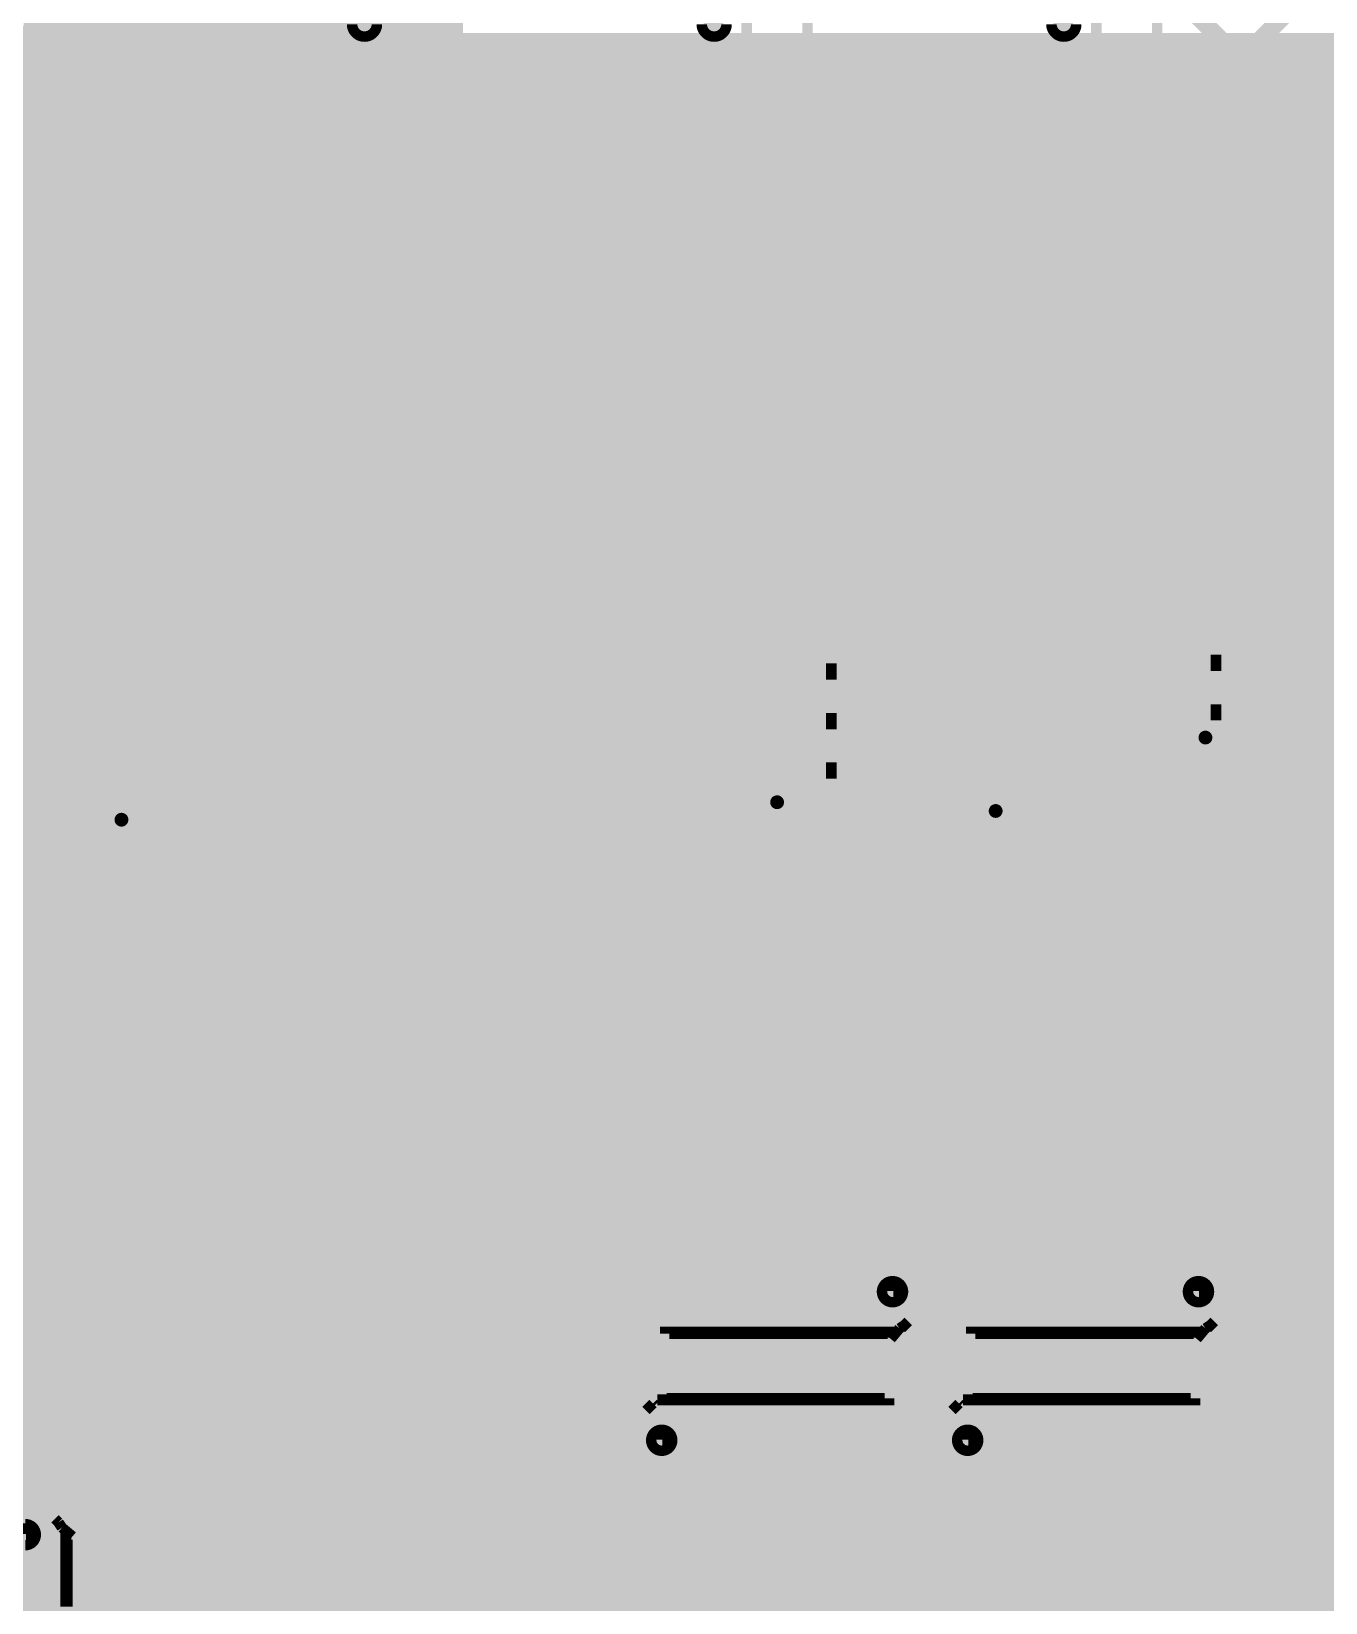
# Model space of a CAD drawing. Extents: x -5 to 208, y -5 to 206.
# Drawn here: x 170.14 to 188.94, y 141.66 to 164.49 of the extents above; entities that cross this region are included whole.
import ezdxf

# ---------------------------------------------------------------- set-up
doc = ezdxf.new("R2010")
doc.units = 0
doc.header["$MEASUREMENT"] = 0
doc.layers.get('0').update_dxf_attribs({"linetype": 'CONTINUOUS'})
for name, color, linetype in [('22-301-0_BOT', 7, 'CONTINUOUS'), ('22-301-0_DRD', 7, 'CONTINUOUS'), ('22-301-0_IN1', 1, 'CONTINUOUS'), ('22-301-0_IN2', 4, 'CONTINUOUS'), ('22-301-0_SMT', 5, 'CONTINUOUS'), ('22-301-0_SST', 10, 'CONTINUOUS'), ('22-301-0_TOP', 14, 'CONTINUOUS'), ('THRUHOLE_TAP', 11, 'CONTINUOUS')]:
    doc.layers.add(name, color=color, linetype=linetype)

# ---------------------------------------------------------------- blocks, each defined once
blk = doc.blocks.new('ROUND_66')
at = {"const_width": 0.35052}
blk.add_lwpolyline([(-0.17526, 0, 1), (0.17526, 0, 1)], format="xyb", close=True, dxfattribs=at)
blk = doc.blocks.new('ROUND_69')
at = {"const_width": 0.35052}
blk.add_lwpolyline([(-0.17526, 0, 1), (0.17526, 0, 1)], format="xyb", close=True, dxfattribs=at)
blk = doc.blocks.new('RECTANGLE_6')
blk.add_solid([(0.4826, 0.4064), (0.4826, -0.4064), (-0.4826, 0.4064), (-0.4826, -0.4064)])
blk = doc.blocks.new('RECTANGLE_15')
blk.add_solid([(1.0795, 1.3716), (1.0795, -1.3716), (-1.0795, 1.3716), (-1.0795, -1.3716)])
blk = doc.blocks.new('RECTANGLE_19')
blk.add_solid([(1.3716, 1.0795), (1.3716, -1.0795), (-1.3716, 1.0795), (-1.3716, -1.0795)])
blk = doc.blocks.new('RECTANGLE_46')
blk.add_solid([(0.29972, 0.65024), (0.29972, -0.65024), (-0.29972, 0.65024), (-0.29972, -0.65024)])
blk = doc.blocks.new('ROUND_74')
at = {"const_width": 0.10033}
blk.add_lwpolyline([(-0.050164, 0, 1), (0.050164, 0, 1)], format="xyb", close=True, dxfattribs=at)

msp = doc.modelspace()

# ---------------------------------------------------------------- linework, layer by layer
at = {"layer": '22-301-0_DRD', "const_width": 0.254}
for points in [[(187.071, 164.719), (187.452, 164.338)], [(187.071, 164.719), (187.452, 164.338)], [(187.96, 164.338), (188.341, 164.719)], [(187.96, 164.338), (188.341, 164.719)], [(187.452, 164.338), (187.96, 164.338)], [(187.452, 164.338), (187.96, 164.338)], [(186.944, 154.8638), (186.563, 154.4828)], [(186.944, 154.8638), (186.563, 154.4828)], [(187.452, 154.8638), (186.944, 154.8638)], [(187.452, 154.8638), (186.944, 154.8638)], [(187.833, 154.4828), (187.452, 154.8638)], [(187.833, 154.4828), (187.452, 154.8638)], [(186.563, 154.4828), (186.563, 153.9748)], [(186.563, 154.4828), (186.563, 153.9748)], [(187.833, 153.9748), (187.833, 154.4828)], [(187.833, 153.9748), (187.833, 154.4828)], [(186.563, 153.9748), (186.944, 153.5938)], [(186.563, 153.9748), (186.944, 153.5938)], [(187.452, 153.5938), (187.833, 153.9748)], [(187.452, 153.5938), (187.833, 153.9748)], [(180.721, 153.924), (180.34, 153.543)], [(180.721, 153.924), (180.34, 153.543)], [(181.229, 153.924), (180.721, 153.924)], [(181.229, 153.924), (180.721, 153.924)], [(181.61, 153.543), (181.229, 153.924)], [(181.61, 153.543), (181.229, 153.924)], [(183.896, 153.797), (183.515, 153.416)], [(183.896, 153.797), (183.515, 153.416)], [(184.404, 153.797), (183.896, 153.797)], [(184.404, 153.797), (183.896, 153.797)], [(184.785, 153.416), (184.404, 153.797)], [(184.785, 153.416), (184.404, 153.797)], [(171.196, 153.67), (170.815, 153.289)], [(171.196, 153.67), (170.815, 153.289)], [(171.704, 153.67), (171.196, 153.67)], [(171.704, 153.67), (171.196, 153.67)], [(172.085, 153.289), (171.704, 153.67)], [(172.085, 153.289), (171.704, 153.67)], [(180.34, 153.543), (180.34, 153.035)], [(180.34, 153.543), (180.34, 153.035)], [(181.61, 153.035), (181.61, 153.543)], [(181.61, 153.035), (181.61, 153.543)], [(186.944, 153.5938), (187.452, 153.5938)], [(186.944, 153.5938), (187.452, 153.5938)], [(183.515, 153.416), (183.515, 152.908)], [(183.515, 153.416), (183.515, 152.908)], [(184.785, 152.908), (184.785, 153.416)], [(184.785, 152.908), (184.785, 153.416)], [(170.815, 153.289), (170.815, 152.781)], [(170.815, 153.289), (170.815, 152.781)], [(172.085, 152.781), (172.085, 153.289)], [(172.085, 152.781), (172.085, 153.289)], [(180.34, 153.035), (180.721, 152.654)], [(180.34, 153.035), (180.721, 152.654)], [(181.229, 152.654), (181.61, 153.035)], [(181.229, 152.654), (181.61, 153.035)], [(183.515, 152.908), (183.896, 152.527)], [(183.515, 152.908), (183.896, 152.527)], [(184.404, 152.527), (184.785, 152.908)], [(184.404, 152.527), (184.785, 152.908)], [(170.815, 152.781), (171.196, 152.4)], [(170.815, 152.781), (171.196, 152.4)], [(171.704, 152.4), (172.085, 152.781)], [(171.704, 152.4), (172.085, 152.781)], [(180.721, 152.654), (181.229, 152.654)], [(180.721, 152.654), (181.229, 152.654)], [(171.196, 152.4), (171.704, 152.4)], [(171.196, 152.4), (171.704, 152.4)], [(183.896, 152.527), (184.404, 152.527)], [(183.896, 152.527), (184.404, 152.527)]]:
    msp.add_lwpolyline(points, dxfattribs=at)
at = {"layer": '22-301-0_IN1', "const_width": 0.254}
for points in [[(200.406, 199.263), (200.406, 164.211), (176.149, 164.211)], [(170.1546, 166.37), (170.1546, 130.6195)], [(170.3832, 166.37), (170.3832, 130.57378)], [(170.6118, 166.37), (170.6118, 130.48488)], [(170.8404, 166.37), (170.8404, 130.33756)], [(171.069, 166.37), (171.069, 130.10134)], [(171.2976, 166.37), (171.2976, 129.6289)], [(171.5262, 166.37), (171.5262, 121.412)], [(171.7548, 166.37), (171.7548, 121.412)], [(171.9834, 166.37), (171.9834, 121.412)], [(172.212, 166.37), (172.212, 129.58572)], [(172.4406, 166.37), (172.4406, 130.08864)], [(172.6692, 166.37), (172.6692, 130.32994)], [(172.8978, 166.37), (172.8978, 130.4798)], [(173.1264, 166.37), (173.1264, 130.57124)], [(173.355, 166.37), (173.355, 130.6195)], [(173.5836, 166.37), (173.5836, 130.62712)], [(173.8122, 166.37), (173.8122, 130.5941)], [(174.0408, 166.37), (174.0408, 130.5179)], [(174.2694, 166.37), (174.2694, 130.3909)], [(174.498, 166.37), (174.498, 130.1877)], [(174.7266, 166.37), (174.7266, 129.83464)], [(174.9552, 166.37), (174.9552, 121.412)], [(175.1838, 166.37), (175.1838, 121.412)], [(175.4124, 166.37), (175.4124, 121.412)], [(175.641, 166.37), (175.641, 121.412)], [(175.8696, 166.37), (175.8696, 129.9845)], [(176.0982, 166.37), (176.0982, 130.26644)], [(176.149, 166.37), (176.149, 164.211)], [(176.149, 164.3888), (107.97032, 164.3888)], [(203.23302, 164.1602), (107.99318, 164.1602)], [(176.3268, 164.211), (176.3268, 130.43916)], [(176.5554, 164.211), (176.5554, 130.54838)], [(176.784, 164.211), (176.784, 130.60934)], [(177.0126, 164.211), (177.0126, 130.62712)], [(177.2412, 164.211), (177.2412, 130.6068)], [(177.4698, 164.211), (177.4698, 130.54584)], [(177.6984, 164.211), (177.6984, 130.43662)], [(177.927, 164.211), (177.927, 130.26136)], [(178.1556, 164.211), (178.1556, 129.9718)], [(178.3842, 164.211), (178.3842, 121.412)], [(178.6128, 164.211), (178.6128, 121.412)], [(178.8414, 164.211), (178.8414, 121.412)], [(179.07, 164.211), (179.07, 121.412)], [(179.2986, 164.211), (179.2986, 129.84734)], [(179.5272, 164.211), (179.5272, 130.19532)], [(179.7558, 164.211), (179.7558, 130.39344)], [(179.9844, 164.211), (179.9844, 130.52044)], [(180.213, 164.211), (180.213, 130.5941)], [(180.4416, 164.211), (180.4416, 137.20064)], [(180.6702, 164.211), (180.6702, 137.38606)], [(180.8988, 164.211), (180.8988, 137.45464)], [(181.1274, 164.211), (181.1274, 137.44194)], [(181.356, 164.211), (181.356, 137.34288)], [(181.5846, 164.211), (181.5846, 137.07872)], [(181.8132, 164.211), (181.8132, 129.55778)], [(182.0418, 164.211), (182.0418, 121.412)], [(182.2704, 164.211), (182.2704, 121.412)], [(182.499, 164.211), (182.499, 121.412)], [(182.7276, 164.211), (182.7276, 129.65176)], [(182.9562, 164.211), (182.9562, 130.10896)], [(183.1848, 164.211), (183.1848, 130.34264)], [(183.4134, 164.211), (183.4134, 130.48742)], [(183.642, 164.211), (183.642, 130.57632)], [(183.8706, 164.211), (183.8706, 130.62204)], [(184.0992, 164.211), (184.0992, 130.62458)], [(184.3278, 164.211), (184.3278, 137.12698)], [(184.5564, 164.211), (184.5564, 137.35812)], [(184.785, 164.211), (184.785, 137.44702)], [(185.0136, 164.211), (185.0136, 137.44956)], [(185.2422, 164.211), (185.2422, 137.37336)], [(185.4708, 164.211), (185.4708, 137.16508)], [(185.6994, 164.211), (185.6994, 121.412)], [(185.928, 164.211), (185.928, 121.412)], [(186.1566, 164.211), (186.1566, 121.412)], [(186.3852, 164.211), (186.3852, 130.00736)], [(186.6138, 164.211), (186.6138, 130.28168)], [(186.8424, 164.211), (186.8424, 130.44932)], [(187.071, 164.211), (187.071, 130.55346)], [(187.2996, 164.211), (187.2996, 130.61188)], [(187.5282, 164.211), (187.5282, 130.62712)], [(187.7568, 164.211), (187.7568, 130.60426)], [(187.9854, 164.211), (187.9854, 130.54076)], [(188.214, 164.211), (188.214, 130.42646)], [(188.4426, 164.211), (188.4426, 130.24612)], [(188.6712, 164.211), (188.6712, 129.9464)], [(188.8998, 164.211), (188.8998, 121.412)], [(203.00188, 163.9316), (107.93476, 163.9316)], [(202.91298, 163.703), (107.76712, 163.703)], [(202.9079, 163.4744), (80.645, 163.4744)], [(202.98664, 163.2458), (80.645, 163.2458)], [(203.19238, 163.0172), (80.645, 163.0172)], [(204.47, 162.7886), (80.645, 162.7886)], [(204.47, 162.56), (80.645, 162.56)], [(204.47, 162.3314), (80.645, 162.3314)], [(204.47, 162.1028), (80.645, 162.1028)], [(204.47, 161.8742), (80.645, 161.8742)], [(204.47, 161.6456), (80.645, 161.6456)], [(204.47, 161.417), (80.645, 161.417)], [(204.47, 161.1884), (80.645, 161.1884)], [(204.47, 160.9598), (116.08308, 160.9598)], [(204.47, 160.7312), (121.88698, 160.7312)], [(204.47, 160.5026), (122.11812, 160.5026)], [(204.47, 160.274), (122.20702, 160.274)], [(204.47, 160.0454), (122.20956, 160.0454)], [(204.47, 159.8168), (122.13336, 159.8168)], [(204.47, 159.5882), (121.92508, 159.5882)], [(204.47, 159.3596), (80.645, 159.3596)], [(204.47, 159.131), (91.1733, 159.131)], [(204.47, 158.9024), (91.47556, 158.9024)], [(191.38138, 158.6738), (116.1923, 158.6738)], [(191.17564, 158.4452), (116.50726, 158.4452)], [(191.0969, 158.2166), (116.69522, 158.2166)], [(191.10198, 157.988), (141.3383, 157.988)], [(191.19088, 157.7594), (141.64056, 157.7594)], [(191.42202, 157.5308), (141.75232, 157.5308)], [(204.47, 157.3022), (141.77518, 157.3022)], [(204.47, 157.0736), (141.71676, 157.0736)], [(204.47, 156.845), (141.54912, 156.845)], [(204.47, 156.6164), (119.03964, 156.6164)], [(204.47, 156.3878), (119.22506, 156.3878)], [(204.47, 156.1592), (119.29364, 156.1592)], [(204.47, 155.9306), (119.28094, 155.9306)], [(204.47, 155.702), (119.18188, 155.702)], [(204.47, 155.4734), (118.91772, 155.4734)], [(204.47, 155.2448), (116.88064, 155.2448)], [(204.47, 155.0162), (116.91366, 155.0162)], [(204.47, 154.7876), (116.90604, 154.7876)], [(204.47, 154.559), (116.86032, 154.559)], [(204.47, 154.3304), (116.76888, 154.3304)], [(204.47, 154.1018), (116.6241, 154.1018)], [(204.47, 153.8732), (116.39042, 153.8732)], [(204.47, 153.6446), (115.93576, 153.6446)], [(204.47, 153.416), (106.7943, 153.416)], [(204.47, 153.1874), (80.645, 153.1874)], [(204.47, 152.9588), (80.645, 152.9588)], [(204.47, 152.7302), (80.645, 152.7302)], [(204.47, 152.5016), (111.09452, 152.5016)], [(204.47, 152.273), (111.24692, 152.273)], [(204.47, 152.0444), (111.29518, 152.0444)], [(204.47, 151.8158), (111.2647, 151.8158)], [(204.47, 151.5872), (111.14278, 151.5872)], [(204.47, 151.3586), (110.77702, 151.3586)], [(204.47, 151.13), (96.95688, 151.13)], [(204.47, 150.9014), (97.05594, 150.9014)], [(204.47, 150.6728), (97.06864, 150.6728)], [(204.47, 150.4442), (97.00006, 150.4442)], [(204.47, 150.2156), (118.71452, 150.2156)], [(204.47, 149.987), (118.86692, 149.987)], [(204.47, 149.7584), (118.91518, 149.7584)], [(204.47, 149.5298), (118.8847, 149.5298)], [(204.47, 149.3012), (118.76278, 149.3012)], [(204.47, 149.0726), (118.39702, 149.0726)], [(204.47, 148.844), (117.63502, 148.844)], [(204.47, 148.6154), (117.54612, 148.6154)], [(204.47, 148.3868), (117.31498, 148.3868)], [(204.47, 148.1582), (111.29518, 148.1582)], [(204.47, 147.9296), (120.74652, 147.9296)], [(204.47, 147.701), (120.89892, 147.701)], [(204.47, 147.4724), (120.94718, 147.4724)], [(204.47, 147.2438), (120.9167, 147.2438)], [(204.47, 147.0152), (120.79478, 147.0152)], [(204.47, 146.7866), (120.42902, 146.7866)], [(204.47, 146.558), (113.82502, 146.558)], [(204.47, 146.3294), (119.92102, 146.3294)], [(204.47, 146.1008), (120.28678, 146.1008)], [(204.47, 145.8722), (120.4087, 145.8722)], [(204.47, 145.6436), (120.43918, 145.6436)], [(204.47, 145.415), (120.39092, 145.415)], [(204.47, 145.1864), (120.23852, 145.1864)], [(204.47, 144.9578), (119.67718, 144.9578)], [(204.47, 144.7292), (119.65432, 144.7292)], [(204.47, 144.5006), (119.54256, 144.5006)], [(204.47, 144.272), (119.2403, 144.272)], [(204.47, 144.0434), (80.645, 144.0434)], [(204.47, 143.8148), (80.645, 143.8148)], [(204.47, 143.5862), (80.645, 143.5862)], [(204.47, 143.3576), (80.645, 143.3576)], [(204.47, 143.129), (80.645, 143.129)], [(204.47, 142.9004), (80.645, 142.9004)], [(204.47, 142.6718), (80.645, 142.6718)], [(204.47, 142.4432), (80.645, 142.4432)], [(204.47, 142.2146), (80.645, 142.2146)], [(204.47, 141.986), (80.645, 141.986)], [(202.25512, 141.7574), (91.47302, 141.7574)]]:
    msp.add_lwpolyline(points, dxfattribs=at)
at = {"layer": '22-301-0_IN2', "const_width": 0.254}
for points in [[(170.1546, 166.497), (170.1546, 130.6195)], [(170.3832, 166.497), (170.3832, 130.57378)], [(170.6118, 166.497), (170.6118, 130.48488)], [(170.8404, 166.497), (170.8404, 130.33756)], [(171.069, 166.497), (171.069, 130.10134)], [(171.2976, 166.497), (171.2976, 129.6289)], [(171.5262, 166.497), (171.5262, 121.539)], [(171.7548, 166.497), (171.7548, 121.539)], [(171.9834, 166.497), (171.9834, 121.539)], [(172.212, 166.497), (172.212, 129.58572)], [(172.4406, 166.497), (172.4406, 130.08864)], [(172.6692, 166.497), (172.6692, 130.32994)], [(172.8978, 166.497), (172.8978, 130.4798)], [(173.1264, 166.497), (173.1264, 130.57124)], [(173.355, 166.497), (173.355, 130.6195)], [(173.5836, 166.497), (173.5836, 130.62712)], [(173.8122, 166.497), (173.8122, 130.5941)], [(174.0408, 166.497), (174.0408, 130.5179)], [(174.2694, 166.497), (174.2694, 130.3909)], [(174.498, 166.497), (174.498, 130.1877)], [(174.7266, 166.497), (174.7266, 129.83464)], [(174.9552, 166.497), (174.9552, 121.539)], [(175.1838, 166.497), (175.1838, 121.539)], [(175.4124, 166.497), (175.4124, 121.539)], [(175.641, 166.497), (175.641, 121.539)], [(175.8696, 166.497), (175.8696, 129.9845)], [(176.0982, 166.497), (176.0982, 130.26644)], [(176.149, 166.497), (176.149, 164.338)], [(176.149, 164.4396), (164.83076, 164.4396)], [(187.46216, 164.338), (176.149, 164.338)], [(176.3268, 164.338), (176.3268, 130.43916)], [(176.5554, 164.338), (176.5554, 130.54838)], [(176.784, 164.338), (176.784, 130.60934)], [(177.0126, 164.338), (177.0126, 130.62712)], [(177.2412, 164.338), (177.2412, 130.6068)], [(177.4698, 164.338), (177.4698, 130.54584)], [(177.6984, 164.338), (177.6984, 130.43662)], [(177.927, 164.338), (177.927, 130.26136)], [(178.1556, 164.338), (178.1556, 129.9718)], [(178.3842, 164.338), (178.3842, 121.539)], [(178.6128, 164.338), (178.6128, 121.539)], [(178.8414, 164.338), (178.8414, 121.539)], [(179.07, 164.338), (179.07, 121.539)], [(179.2986, 164.338), (179.2986, 129.84734)], [(179.5272, 164.338), (179.5272, 130.19532)], [(179.7558, 164.338), (179.7558, 130.39344)], [(179.9844, 164.338), (179.9844, 130.52044)], [(180.213, 164.338), (180.213, 130.5941)], [(180.4416, 164.338), (180.4416, 137.20064)], [(180.6702, 164.338), (180.6702, 137.38606)], [(180.8988, 164.338), (180.8988, 137.45464)], [(181.1274, 164.338), (181.1274, 137.44194)], [(181.356, 164.338), (181.356, 137.34288)], [(181.5846, 164.338), (181.5846, 137.07872)], [(181.8132, 164.338), (181.8132, 129.55778)], [(182.0418, 164.338), (182.0418, 121.539)], [(182.2704, 164.338), (182.2704, 121.539)], [(182.499, 164.338), (182.499, 121.539)], [(182.7276, 164.338), (182.7276, 129.65176)], [(182.9562, 164.338), (182.9562, 130.10896)], [(183.1848, 164.338), (183.1848, 130.34264)], [(183.4134, 164.338), (183.4134, 130.48742)], [(183.642, 164.338), (183.642, 130.57632)], [(183.8706, 164.338), (183.8706, 130.62204)], [(184.0992, 164.338), (184.0992, 130.62458)], [(184.3278, 164.338), (184.3278, 137.12698)], [(184.5564, 164.338), (184.5564, 137.35812)], [(184.785, 164.338), (184.785, 137.44702)], [(185.0136, 164.338), (185.0136, 137.44956)], [(185.2422, 164.338), (185.2422, 137.37336)], [(185.4708, 164.338), (185.4708, 137.16508)], [(185.6994, 164.338), (185.6994, 121.539)], [(185.928, 164.338), (185.928, 121.539)], [(186.1566, 164.338), (186.1566, 121.539)], [(186.3852, 164.338), (186.3852, 130.00736)], [(186.6138, 164.338), (186.6138, 130.28168)], [(186.8424, 164.338), (186.8424, 130.44932)], [(187.071, 164.338), (187.071, 130.55346)], [(187.2996, 164.338), (187.2996, 130.61188)], [(187.5282, 164.31514), (187.5282, 130.62712)], [(187.7568, 164.29482), (187.7568, 130.60426)], [(200.406, 164.338), (187.9473, 164.338)], [(187.9854, 164.338), (187.9854, 130.54076)], [(188.214, 164.338), (188.214, 130.42646)], [(188.4426, 164.338), (188.4426, 130.24612)], [(188.6712, 164.338), (188.6712, 129.9464)], [(188.8998, 164.338), (188.8998, 121.539)], [(203.33716, 164.211), (114.81816, 164.211)], [(203.0349, 163.9824), (114.58956, 163.9824)], [(202.92314, 163.7538), (114.173, 163.7538)], [(202.90282, 163.5252), (93.17736, 163.5252)], [(202.96124, 163.2966), (92.94876, 163.2966)], [(203.12888, 163.068), (92.72016, 163.068)], [(204.47, 162.8394), (92.49156, 162.8394)], [(204.47, 162.6108), (92.26296, 162.6108)], [(204.47, 162.3822), (92.03436, 162.3822)], [(204.47, 162.1536), (91.80576, 162.1536)], [(204.47, 161.925), (91.57716, 161.925)], [(204.47, 161.6964), (91.34856, 161.6964)], [(204.47, 161.4678), (91.11996, 161.4678)], [(204.47, 161.2392), (90.97264, 161.2392)], [(204.47, 161.0106), (115.99672, 161.0106)], [(204.47, 160.782), (121.7803, 160.782)], [(204.47, 160.5534), (122.08256, 160.5534)], [(204.47, 160.3248), (122.19432, 160.3248)], [(204.47, 160.0962), (122.21718, 160.0962)], [(204.47, 159.8676), (122.15876, 159.8676)], [(204.47, 159.639), (121.99112, 159.639)], [(204.47, 159.4104), (121.44756, 159.4104)], [(204.47, 159.1818), (121.031, 159.1818)], [(204.47, 158.9532), (117.40896, 158.9532)], [(191.46774, 158.7246), (117.63756, 158.7246)], [(191.20612, 158.496), (117.86616, 158.496)], [(191.10706, 158.2674), (118.09476, 158.2674)], [(191.09436, 158.0388), (118.32336, 158.0388)], [(191.16294, 157.8102), (141.59992, 157.8102)], [(191.34836, 157.5816), (141.73708, 157.5816)], [(204.47, 157.353), (141.77772, 157.353)], [(204.47, 157.1244), (141.73708, 157.1244)], [(204.47, 156.8958), (141.59992, 156.8958)], [(204.47, 156.6672), (119.0752, 156.6672)], [(204.47, 156.4386), (119.19712, 156.4386)], [(204.47, 156.21), (119.28602, 156.21)], [(204.47, 155.9814), (119.28856, 155.9814)], [(204.47, 155.7528), (119.21236, 155.7528)], [(204.47, 155.5242), (119.00408, 155.5242)], [(204.47, 155.2956), (116.86794, 155.2956)], [(204.47, 155.067), (116.90858, 155.067)], [(204.47, 154.8384), (116.91112, 154.8384)], [(204.47, 154.6098), (116.87556, 154.6098)], [(204.47, 154.3812), (116.79428, 154.3812)], [(204.47, 154.1526), (116.6622, 154.1526)], [(204.47, 153.924), (116.45392, 153.924)], [(204.47, 153.6954), (116.08308, 153.6954)], [(204.47, 153.4668), (111.69396, 153.4668)], [(204.47, 153.2382), (111.46536, 153.2382)], [(204.47, 153.0096), (111.23676, 153.0096)], [(204.47, 152.781), (111.00816, 152.781)], [(204.47, 152.5524), (111.03864, 152.5524)], [(204.47, 152.3238), (111.22406, 152.3238)], [(204.47, 152.0952), (111.29264, 152.0952)], [(204.47, 151.8666), (111.27994, 151.8666)], [(204.47, 151.638), (111.18088, 151.638)], [(204.47, 151.4094), (110.91672, 151.4094)], [(204.47, 151.1808), (98.73996, 151.1808)], [(204.47, 150.9522), (98.51136, 150.9522)], [(204.47, 150.7236), (98.28276, 150.7236)], [(204.47, 150.495), (118.12016, 150.495)], [(204.47, 150.2664), (118.65864, 150.2664)], [(204.47, 150.0378), (118.84406, 150.0378)], [(204.47, 149.8092), (118.91264, 149.8092)], [(204.47, 149.5806), (118.89994, 149.5806)], [(204.47, 149.352), (118.80088, 149.352)], [(204.47, 149.1234), (118.53672, 149.1234)], [(204.47, 148.8948), (117.64264, 148.8948)], [(204.47, 148.6662), (117.57406, 148.6662)], [(204.47, 148.4376), (117.38864, 148.4376)], [(204.47, 148.209), (111.29772, 148.209)], [(204.47, 147.9804), (120.69064, 147.9804)], [(204.47, 147.7518), (120.87606, 147.7518)], [(204.47, 147.5232), (120.94464, 147.5232)], [(204.47, 147.2946), (120.93194, 147.2946)], [(204.47, 147.066), (120.83288, 147.066)], [(204.47, 146.8374), (120.56872, 146.8374)], [(204.47, 146.6088), (120.07596, 146.6088)], [(204.47, 146.3802), (119.84736, 146.3802)], [(204.47, 146.1516), (120.23852, 146.1516)], [(204.47, 145.923), (120.39092, 145.923)], [(204.47, 145.6944), (120.43918, 145.6944)], [(204.47, 145.4658), (120.4087, 145.4658)], [(204.47, 145.2372), (120.28678, 145.2372)], [(204.47, 145.0086), (119.92102, 145.0086)], [(204.47, 144.78), (119.66702, 144.78)], [(204.47, 144.5514), (119.57812, 144.5514)], [(204.47, 144.3228), (119.34698, 144.3228)], [(204.47, 144.0942), (80.645, 144.0942)], [(204.47, 143.8656), (80.645, 143.8656)], [(204.47, 143.637), (80.645, 143.637)], [(204.47, 143.4084), (80.645, 143.4084)], [(204.47, 143.1798), (80.645, 143.1798)], [(204.47, 142.9512), (80.645, 142.9512)], [(204.47, 142.7226), (80.645, 142.7226)], [(204.47, 142.494), (80.645, 142.494)], [(204.47, 142.2654), (80.645, 142.2654)], [(204.47, 142.0368), (80.645, 142.0368)], [(204.47, 141.8082), (80.645, 141.8082)], [(204.47, 141.5796), (91.79052, 141.5796)]]:
    msp.add_lwpolyline(points, dxfattribs=at)
for points in [[(187.46216, 164.338, 0.091917), (187.706, 164.29279)], [(187.46216, 164.338, 0.091917), (187.706, 164.29279)], [(187.706, 164.29228, 0.0910368), (187.9478, 164.33667)], [(187.706, 164.29228, 0.0910368), (187.9478, 164.33667)]]:
    msp.add_lwpolyline(points, format="xyb", dxfattribs=at)
at = {"layer": '22-301-0_SST', "const_width": 0.1524}
for points in [[(166.37254, 162.12566), (166.47414, 162.02406), (170.37304, 162.02406), (170.37304, 165.62832), (166.17696, 165.62832), (166.17696, 162.3314), (166.37254, 162.12566)], [(175.25746, 165.53434), (175.15586, 165.63594), (171.25696, 165.63594), (171.25696, 162.03168), (175.45304, 162.03168), (175.45304, 165.3286), (175.25746, 165.53434)], [(180.33746, 165.53434), (180.23586, 165.63594), (176.33696, 165.63594), (176.33696, 162.03168), (180.53304, 162.03168), (180.53304, 165.3286), (180.33746, 165.53434)], [(185.41746, 165.53434), (185.31586, 165.63594), (181.41696, 165.63594), (181.41696, 162.03168), (185.61304, 162.03168), (185.61304, 165.3286), (185.41746, 165.53434)], [(190.49746, 165.53434), (190.39586, 165.63594), (186.49696, 165.63594), (186.49696, 162.03168), (190.69304, 162.03168), (190.69304, 165.3286), (190.49746, 165.53434)], [(174.90186, 164.7571), (174.90186, 164.43198)], [(175.03902, 164.76472), (175.03902, 164.42436)], [(179.98186, 164.7571), (179.98186, 164.43198)], [(180.11902, 164.76472), (180.11902, 164.42436)], [(185.06186, 164.7571), (185.06186, 164.43198)], [(185.19902, 164.76472), (185.19902, 164.42436)], [(175.14316, 164.5158), (174.81804, 164.5158)], [(180.22316, 164.5158), (179.89804, 164.5158)], [(185.30316, 164.5158), (184.97804, 164.5158)], [(170.27398, 162.63112), (166.17696, 162.63112)], [(173.98238, 161.19094), (173.13656, 161.19094), (172.96638, 161.24936), (172.96638, 161.60496), (173.13656, 161.66338), (173.98238, 161.66338)], [(173.3042, 160.35274), (173.3042, 160.82518), (173.98238, 160.58896), (173.98238, 160.46958), (172.96638, 160.46958)], [(173.47438, 159.92856), (173.47438, 159.57296), (173.3042, 159.51454), (173.13656, 159.51454), (172.96638, 159.57296), (172.96638, 159.92856), (173.13656, 159.98698), (173.3042, 159.98698), (173.98238, 159.75076)], [(184.9755, 156.6545), (184.9755, 159.5755), (183.3372, 159.5755), (183.3372, 156.6545), (184.9755, 156.6545)], [(186.8805, 156.6545), (186.8805, 159.5755), (185.2422, 159.5755), (185.2422, 156.6545), (186.8805, 156.6545)], [(181.92242, 159.05226), (181.92242, 159.46628), (182.93842, 159.46628)], [(187.25642, 159.05226), (187.25642, 159.46628), (188.27242, 159.46628)], [(181.92242, 158.21406), (181.92242, 158.6865), (182.59806, 158.21406), (182.76824, 158.21406), (182.93842, 158.27248), (182.93842, 158.62808), (182.76824, 158.6865)], [(187.42406, 158.6865), (187.25642, 158.56966), (187.25642, 158.3309), (187.42406, 158.21406), (187.59424, 158.21406), (187.93206, 158.45028), (188.27242, 158.21406), (188.27242, 158.6865)], [(170.59656, 157.97022), (170.59656, 157.61462), (170.93692, 157.49778), (171.27474, 157.49778), (171.61256, 157.61462), (171.61256, 157.97022)], [(170.59656, 157.9118), (171.61256, 157.9118)], [(182.43042, 157.43428), (182.43042, 157.78988), (182.59806, 157.8483), (182.76824, 157.8483), (182.93842, 157.78988), (182.93842, 157.43428), (182.76824, 157.37586), (182.59806, 157.37586), (181.92242, 157.61208)], [(187.25642, 157.6705), (187.42406, 157.78988), (187.59424, 157.8483), (187.93206, 157.8483), (188.10224, 157.78988), (188.27242, 157.6705), (188.27242, 157.55366), (188.10224, 157.43428), (187.93206, 157.37586), (187.59424, 157.37586), (187.42406, 157.43428), (187.25642, 157.55366), (187.25642, 157.6705)], [(170.76674, 157.13202), (170.59656, 157.0736), (170.59656, 156.718), (170.76674, 156.65958), (171.10456, 156.65958), (171.27474, 156.77642), (171.27474, 157.13202), (171.61256, 157.13202), (171.61256, 156.65958)], [(183.3245, 156.4005), (183.3245, 153.4795), (184.9628, 153.4795), (184.9628, 156.4005), (183.3245, 156.4005)], [(185.2295, 156.4005), (185.2295, 153.4795), (186.8678, 153.4795), (186.8678, 156.4005), (185.2295, 156.4005)], [(187.52058, 155.91536), (187.3504, 155.97632), (187.3504, 156.33192), (187.52058, 156.39034), (188.19876, 156.39034), (188.3664, 156.33192), (188.3664, 155.97632), (188.19876, 155.91536)], [(181.93258, 155.78836), (181.7624, 155.84932), (181.7624, 156.20492), (181.93258, 156.26334), (182.61076, 156.26334), (182.7784, 156.20492), (182.7784, 155.84932), (182.61076, 155.78836)], [(187.3504, 155.19654), (187.3504, 155.43276)], [(187.3504, 155.31592), (188.3664, 155.31592), (188.19876, 155.43276)], [(181.7624, 155.06954), (181.7624, 155.30576)], [(181.7624, 155.18892), (182.7784, 155.18892), (182.61076, 155.30576)], [(171.04106, 154.6733), (170.87342, 154.73426), (170.87342, 155.08986), (171.04106, 155.14828), (171.71924, 155.14828), (171.88942, 155.08986), (171.88942, 154.73426), (171.71924, 154.6733)], [(187.3504, 154.47772), (187.3504, 154.71394)], [(187.3504, 154.59456), (188.3664, 154.59456), (188.19876, 154.71394)], [(181.7624, 154.35072), (181.7624, 154.58694)], [(181.7624, 154.46756), (182.7784, 154.46756), (182.61076, 154.58694)], [(171.21124, 153.8351), (171.21124, 154.31008), (171.88942, 154.07386), (171.88942, 153.95448), (170.87342, 153.95448)], [(187.3504, 153.63952), (187.3504, 154.11196), (188.02858, 153.63952), (188.19876, 153.63952), (188.3664, 153.69794), (188.3664, 154.05354), (188.19876, 154.11196)], [(181.7624, 153.62936), (181.7624, 153.86812)], [(181.7624, 153.74874), (182.7784, 153.74874), (182.61076, 153.86812)], [(171.38142, 153.05786), (171.54906, 152.9969), (171.71924, 152.9969), (171.88942, 153.05786), (171.88942, 153.41346), (171.71924, 153.47188), (171.54906, 153.47188), (171.38142, 153.41346), (171.38142, 153.05786), (171.21124, 152.9969), (171.04106, 152.9969), (170.87342, 153.05786), (170.87342, 153.41346), (171.04106, 153.47188), (171.21124, 153.47188), (171.38142, 153.41346)], [(170.13936, 152.99436), (165.14064, 152.99436), (165.14064, 147.99564), (170.13936, 147.99564), (170.13936, 152.99436)], [(182.97144, 147.03044), (182.97398, 151.384), (182.97398, 153.0223), (178.97602, 153.0223), (178.9684, 145.8976), (179.4256, 145.4404), (182.626, 145.4404), (182.9816, 145.8722), (182.97144, 147.03044)], [(187.41644, 147.03044), (187.41898, 151.384), (187.41898, 153.0223), (183.42102, 153.0223), (183.4134, 145.8976), (183.8706, 145.4404), (187.071, 145.4404), (187.4266, 145.8722), (187.41644, 147.03044)], [(172.2755, 149.6695), (172.2755, 152.5905), (170.6372, 152.5905), (170.6372, 149.6695), (172.2755, 149.6695)], [(188.80836, 150.99538), (188.80836, 151.46782)], [(178.52136, 150.74138), (178.52136, 151.21382)], [(187.79236, 151.2316), (188.80836, 151.2316)], [(177.50536, 150.9776), (178.52136, 150.9776)], [(188.80836, 150.15718), (188.47054, 150.15718), (187.79236, 150.3934), (188.47054, 150.62962), (188.80836, 150.62962)], [(178.52136, 149.90318), (178.18354, 149.90318), (177.50536, 150.1394), (178.18354, 150.37562), (178.52136, 150.37562)], [(188.63818, 149.31898), (188.80836, 149.3774), (188.80836, 149.733), (188.63818, 149.79142), (188.47054, 149.79142), (188.30036, 149.733), (188.30036, 149.3774), (188.13018, 149.31898), (187.96254, 149.31898), (187.79236, 149.3774), (187.79236, 149.733), (187.96254, 149.79142)], [(178.35118, 149.06498), (178.52136, 149.1234), (178.52136, 149.479), (178.35118, 149.53742), (178.18354, 149.53742), (178.01336, 149.479), (178.01336, 149.1234), (177.84318, 149.06498), (177.67554, 149.06498), (177.50536, 149.1234), (177.50536, 149.479), (177.67554, 149.53742)], [(187.79236, 148.83638), (188.80836, 148.48078), (188.80836, 148.95322)], [(178.01336, 148.6408), (178.01336, 148.2852), (177.84318, 148.22678), (177.67554, 148.22678), (177.50536, 148.2852), (177.50536, 148.6408), (177.67554, 148.69922), (177.84318, 148.69922), (178.52136, 148.463)], [(182.9308, 148.4122), (178.9938, 148.4122)], [(187.3758, 148.4122), (183.4388, 148.4122)], [(187.79236, 147.93722), (187.96254, 148.0566), (188.13018, 148.11502), (188.47054, 148.11502), (188.63818, 148.0566), (188.80836, 147.93722), (188.80836, 147.82038), (188.63818, 147.701), (188.47054, 147.64258), (188.13018, 147.64258), (187.96254, 147.701), (187.79236, 147.82038), (187.79236, 147.93722)], [(178.01336, 147.447), (178.18354, 147.38858), (178.35118, 147.38858), (178.52136, 147.447), (178.52136, 147.8026), (178.35118, 147.86102), (178.18354, 147.86102), (178.01336, 147.8026), (178.01336, 147.447), (177.84318, 147.38858), (177.67554, 147.38858), (177.50536, 147.447), (177.50536, 147.8026), (177.67554, 147.86102), (177.84318, 147.86102), (178.01336, 147.8026)], [(164.81044, 143.41856), (169.164, 143.41602), (170.8023, 143.41602), (170.8023, 147.41398), (163.6776, 147.4216), (163.2204, 146.9644), (163.2204, 143.764), (163.6522, 143.4084), (164.81044, 143.41856)], [(172.27042, 146.74088), (172.27042, 147.21586)], [(171.25442, 146.97964), (172.27042, 146.97964)], [(172.27042, 145.90268), (171.9326, 145.90268), (171.25442, 146.14144), (171.9326, 146.37766), (172.27042, 146.37766)], [(182.77586, 146.26336), (182.5244, 146.26336)], [(182.6006, 146.31924), (182.6006, 146.03222)], [(182.73776, 146.30146), (182.73776, 146.05)], [(187.22086, 146.26336), (186.9694, 146.26336)], [(187.0456, 146.31924), (187.0456, 146.03222)], [(187.18276, 146.30146), (187.18276, 146.05)], [(182.79364, 146.1262), (182.50662, 146.1262)], [(187.23864, 146.1262), (186.95162, 146.1262)], [(182.753, 145.669), (179.2478, 145.669), (179.4256, 145.4912)], [(182.70982, 145.5928), (179.324, 145.5928)], [(179.3494, 145.669), (179.3494, 145.5674)], [(179.48656, 145.669), (179.48656, 145.4912)], [(179.62372, 145.669), (179.62372, 145.4912)], [(179.76088, 145.669), (179.76088, 145.4912)], [(179.89804, 145.669), (179.89804, 145.4912)], [(180.0352, 145.669), (180.0352, 145.4912)], [(180.17236, 145.669), (180.17236, 145.4912)], [(180.30952, 145.669), (180.30952, 145.4912)], [(180.44668, 145.669), (180.44668, 145.4912)], [(180.58384, 145.669), (180.58384, 145.4912)], [(180.721, 145.669), (180.721, 145.4912)], [(180.85816, 145.669), (180.85816, 145.4912)], [(180.99532, 145.669), (180.99532, 145.4912)], [(181.13248, 145.669), (181.13248, 145.4912)], [(181.26964, 145.669), (181.26964, 145.4912)], [(181.4068, 145.669), (181.4068, 145.4912)], [(181.54396, 145.669), (181.54396, 145.4912)], [(181.68112, 145.669), (181.68112, 145.4912)], [(181.81828, 145.669), (181.81828, 145.4912)], [(181.95544, 145.669), (181.95544, 145.4912)], [(182.0926, 145.669), (182.0926, 145.4912)], [(182.22976, 145.669), (182.22976, 145.4912)], [(182.36692, 145.669), (182.36692, 145.4912)], [(182.50408, 145.669), (182.50408, 145.4912)], [(182.753, 145.6436), (182.626, 145.4912)], [(182.64124, 145.669), (182.64124, 145.50898)], [(182.8292, 145.6944), (182.753, 145.6436)], [(182.753, 145.669), (182.7784, 145.6436)], [(182.88, 145.7452), (182.7784, 145.6436)], [(182.88, 145.7452), (182.8292, 145.6944)], [(187.198, 145.669), (183.6928, 145.669), (183.8706, 145.4912)], [(187.15482, 145.5928), (183.769, 145.5928)], [(183.7944, 145.669), (183.7944, 145.5674)], [(183.93156, 145.669), (183.93156, 145.4912)], [(184.06872, 145.669), (184.06872, 145.4912)], [(184.20588, 145.669), (184.20588, 145.4912)], [(184.34304, 145.669), (184.34304, 145.4912)], [(184.4802, 145.669), (184.4802, 145.4912)], [(184.61736, 145.669), (184.61736, 145.4912)], [(184.75452, 145.669), (184.75452, 145.4912)], [(184.89168, 145.669), (184.89168, 145.4912)], [(185.02884, 145.669), (185.02884, 145.4912)], [(185.166, 145.669), (185.166, 145.4912)], [(185.30316, 145.669), (185.30316, 145.4912)], [(185.44032, 145.669), (185.44032, 145.4912)], [(185.57748, 145.669), (185.57748, 145.4912)], [(185.71464, 145.669), (185.71464, 145.4912)], [(185.8518, 145.669), (185.8518, 145.4912)], [(185.98896, 145.669), (185.98896, 145.4912)], [(186.12612, 145.669), (186.12612, 145.4912)], [(186.26328, 145.669), (186.26328, 145.4912)], [(186.40044, 145.669), (186.40044, 145.4912)], [(186.5376, 145.669), (186.5376, 145.4912)], [(186.67476, 145.669), (186.67476, 145.4912)], [(186.81192, 145.669), (186.81192, 145.4912)], [(186.94908, 145.669), (186.94908, 145.4912)], [(187.198, 145.6436), (187.071, 145.4912)], [(187.08624, 145.669), (187.08624, 145.50898)], [(187.2742, 145.6944), (187.198, 145.6436)], [(187.198, 145.669), (187.2234, 145.6436)], [(187.325, 145.7452), (187.2234, 145.6436)], [(187.325, 145.7452), (187.2742, 145.6944)], [(172.10278, 145.06448), (172.27042, 145.12544), (172.27042, 145.48104), (172.10278, 145.53946), (171.9326, 145.53946), (171.76242, 145.48104), (171.76242, 145.12544), (171.59478, 145.06448), (171.4246, 145.06448), (171.25442, 145.12544), (171.25442, 145.48104), (171.4246, 145.53946)], [(182.626, 145.4912), (179.4256, 145.4912)], [(187.071, 145.4912), (183.8706, 145.4912)], [(171.4246, 144.70126), (171.25442, 144.64284), (171.25442, 144.28724), (171.4246, 144.22628), (171.76242, 144.22628), (171.9326, 144.34566), (171.9326, 144.70126), (172.27042, 144.70126), (172.27042, 144.22628)], [(178.97856, 143.16456), (178.97602, 138.811), (178.97602, 137.1727), (182.97398, 137.1727), (182.9816, 144.2974), (182.5244, 144.7546), (179.324, 144.7546), (178.9684, 144.3228), (178.97856, 143.16456)], [(182.5244, 144.7038), (179.324, 144.7038), (179.197, 144.5514), (179.1208, 144.5006), (179.07, 144.4498)], [(179.30876, 144.68602), (179.30876, 144.526)], [(182.53964, 144.68856), (179.3113, 144.68856)], [(179.44592, 144.7038), (179.44592, 144.526)], [(179.58308, 144.7038), (179.58308, 144.526)], [(179.72024, 144.7038), (179.72024, 144.526)], [(179.8574, 144.7038), (179.8574, 144.526)], [(179.99456, 144.7038), (179.99456, 144.526)], [(180.13172, 144.7038), (180.13172, 144.526)], [(180.26888, 144.7038), (180.26888, 144.526)], [(180.40604, 144.7038), (180.40604, 144.526)], [(180.5432, 144.7038), (180.5432, 144.526)], [(180.68036, 144.7038), (180.68036, 144.526)], [(180.81752, 144.7038), (180.81752, 144.526)], [(180.95468, 144.7038), (180.95468, 144.526)], [(181.09184, 144.7038), (181.09184, 144.526)], [(181.229, 144.7038), (181.229, 144.526)], [(181.36616, 144.7038), (181.36616, 144.526)], [(181.50332, 144.7038), (181.50332, 144.526)], [(181.64048, 144.7038), (181.64048, 144.526)], [(181.77764, 144.7038), (181.77764, 144.526)], [(181.9148, 144.7038), (181.9148, 144.526)], [(182.05196, 144.7038), (182.05196, 144.526)], [(182.18912, 144.7038), (182.18912, 144.526)], [(182.32628, 144.7038), (182.32628, 144.526)], [(182.46344, 144.7038), (182.46344, 144.526)], [(182.5244, 144.7038), (182.7022, 144.526)], [(183.42356, 143.16456), (183.42102, 138.811), (183.42102, 137.1727), (187.41898, 137.1727), (187.4266, 144.2974), (186.9694, 144.7546), (183.769, 144.7546), (183.4134, 144.3228), (183.42356, 143.16456)], [(186.9694, 144.7038), (183.769, 144.7038), (183.642, 144.5514), (183.5658, 144.5006), (183.515, 144.4498)], [(183.75376, 144.68602), (183.75376, 144.526)], [(186.98464, 144.68856), (183.7563, 144.68856)], [(183.89092, 144.7038), (183.89092, 144.526)], [(184.02808, 144.7038), (184.02808, 144.526)], [(184.16524, 144.7038), (184.16524, 144.526)], [(184.3024, 144.7038), (184.3024, 144.526)], [(184.43956, 144.7038), (184.43956, 144.526)], [(184.57672, 144.7038), (184.57672, 144.526)], [(184.71388, 144.7038), (184.71388, 144.526)], [(184.85104, 144.7038), (184.85104, 144.526)], [(184.9882, 144.7038), (184.9882, 144.526)], [(185.12536, 144.7038), (185.12536, 144.526)], [(185.26252, 144.7038), (185.26252, 144.526)], [(185.39968, 144.7038), (185.39968, 144.526)], [(185.53684, 144.7038), (185.53684, 144.526)], [(185.674, 144.7038), (185.674, 144.526)], [(185.81116, 144.7038), (185.81116, 144.526)], [(185.94832, 144.7038), (185.94832, 144.526)], [(186.08548, 144.7038), (186.08548, 144.526)], [(186.22264, 144.7038), (186.22264, 144.526)], [(186.3598, 144.7038), (186.3598, 144.526)], [(186.49696, 144.7038), (186.49696, 144.526)], [(186.63412, 144.7038), (186.63412, 144.526)], [(186.77128, 144.7038), (186.77128, 144.526)], [(186.90844, 144.7038), (186.90844, 144.526)], [(186.9694, 144.7038), (187.1472, 144.526)], [(179.1716, 144.5514), (179.07, 144.4498)], [(179.1716, 144.5514), (179.197, 144.526)], [(182.6768, 144.5514), (179.197, 144.5514)], [(182.7022, 144.526), (179.197, 144.526)], [(182.6006, 144.6276), (182.6006, 144.526)], [(183.6166, 144.5514), (183.515, 144.4498)], [(183.6166, 144.5514), (183.642, 144.526)], [(187.1218, 144.5514), (183.642, 144.5514)], [(187.1472, 144.526), (183.642, 144.526)], [(187.0456, 144.6276), (187.0456, 144.526)], [(179.42306, 144.10436), (179.1716, 144.10436)], [(179.2478, 144.16024), (179.2478, 143.87322)], [(179.38496, 144.14246), (179.38496, 143.891)], [(183.86806, 144.10436), (183.6166, 144.10436)], [(183.6928, 144.16024), (183.6928, 143.87322)], [(183.82996, 144.14246), (183.82996, 143.891)], [(171.25442, 143.38808), (171.25442, 143.86306), (171.9326, 143.38808), (172.10278, 143.38808), (172.27042, 143.44904), (172.27042, 143.80464), (172.10278, 143.86306)], [(179.44084, 143.9672), (179.15382, 143.9672)], [(183.88584, 143.9672), (183.59882, 143.9672)], [(169.19956, 142.96644), (164.846, 142.96898), (163.2077, 142.96898), (163.2077, 138.97102), (170.3324, 138.9634), (170.7896, 139.4206), (170.7896, 142.621), (170.3578, 142.9766), (169.19956, 142.96644)], [(170.4848, 142.875), (170.5356, 142.8242)], [(170.4848, 142.875), (170.5864, 142.7734), (170.561, 142.748), (170.561, 139.2428)], [(172.3644, 142.51178), (172.3644, 142.98676)], [(170.17746, 142.73276), (169.926, 142.73276)], [(170.13936, 142.77086), (170.13936, 142.5194)], [(170.5356, 142.8242), (170.5864, 142.748)], [(170.72102, 142.63624), (170.561, 142.63624)], [(170.5864, 142.748), (170.7388, 142.621)], [(170.5864, 142.748), (170.5864, 139.2682)], [(170.72356, 142.6337), (170.72356, 139.40536)], [(170.7388, 142.621), (170.7388, 139.4206)], [(171.3484, 142.75054), (172.3644, 142.75054)], [(170.19524, 142.5956), (169.90822, 142.5956)], [(170.7388, 142.49908), (170.561, 142.49908)], [(170.7388, 142.36192), (170.561, 142.36192)], [(170.7388, 142.22476), (170.561, 142.22476)], [(170.7388, 142.0876), (170.561, 142.0876)], [(170.7388, 141.95044), (170.561, 141.95044)], [(172.3644, 141.67358), (172.02404, 141.67358), (171.3484, 141.91234), (172.02404, 142.14856), (172.3644, 142.14856)], [(170.7388, 141.81328), (170.561, 141.81328)], [(179.0192, 141.7828), (182.9562, 141.7828)], [(183.4642, 141.7828), (187.4012, 141.7828)], [(170.7388, 141.67612), (170.561, 141.67612)]]:
    msp.add_lwpolyline(points, dxfattribs=at)
for points in [[(174.80026, 164.59454, 0.4142136), (174.9806, 164.4142)], [(174.9806, 164.4142, 0.4142136), (175.16094, 164.59454)], [(179.88026, 164.59454, 0.4142136), (180.0606, 164.4142)], [(180.0606, 164.4142, 0.4142136), (180.24094, 164.59454)], [(184.96026, 164.59454, 0.4142136), (185.1406, 164.4142)], [(185.1406, 164.4142, 0.4142136), (185.32094, 164.59454)], [(182.6514, 146.3294, 0.4142136), (182.499, 146.177)], [(182.8038, 146.177, 0.4142136), (182.6514, 146.3294)], [(187.0964, 146.3294, 0.4142136), (186.944, 146.177)], [(187.2488, 146.177, 0.4142136), (187.0964, 146.3294)], [(182.499, 146.177, 0.4142136), (182.6514, 146.0246)], [(182.6514, 146.0246, 0.4142136), (182.8038, 146.177)], [(186.944, 146.177, 0.4142136), (187.0964, 146.0246)], [(187.0964, 146.0246, 0.4142136), (187.2488, 146.177)], [(179.2986, 144.1704, 0.4142136), (179.1462, 144.018)], [(179.1462, 144.018, 0.4142136), (179.2986, 143.8656)], [(179.451, 144.018, 0.4142136), (179.2986, 144.1704)], [(179.2986, 143.8656, 0.4142136), (179.451, 144.018)], [(183.7436, 144.1704, 0.4142136), (183.5912, 144.018)], [(183.5912, 144.018, 0.4142136), (183.7436, 143.8656)], [(183.896, 144.018, 0.4142136), (183.7436, 144.1704)], [(183.7436, 143.8656, 0.4142136), (183.896, 144.018)], [(170.2054, 142.6464, 0.4142136), (170.053, 142.7988)], [(170.053, 142.494, 0.4142136), (170.2054, 142.6464)]]:
    msp.add_lwpolyline(points, format="xyb", dxfattribs=at)
at = {"layer": '22-301-0_TOP', "const_width": 0.635}
for points in [[(161.29, 160.6804), (161.29, 162.433), (184.785, 162.433), (184.785, 161.03092)], [(184.785, 161.03092), (184.785, 162.433), (189.865, 162.433), (189.865, 162.306), (189.865, 161.03092)], [(174.625, 161.03092), (174.625, 159.766), (175.641, 158.75), (175.641, 139.446), (168.275, 132.08), (168.275, 126.46406), (166.5097, 124.7013)], [(172.085, 161.03092), (172.085, 160.782), (174.752, 158.115), (174.752, 139.827), (166.5097, 131.5847), (166.5097, 129.2987)], [(177.165, 161.03092), (177.165, 159.385), (176.53, 158.75), (176.53, 139.065), (170.00982, 132.54482), (170.00982, 129.2987)], [(179.705, 161.03092), (179.705, 160.655), (177.419, 158.369), (177.419, 138.684), (171.831, 133.096), (171.831, 126.51994), (170.00982, 124.7013)], [(184.15, 158.8262), (183.1848, 158.8262), (182.245, 159.766), (182.245, 161.03092)], [(186.055, 158.8262), (186.055, 158.877), (187.325, 160.147), (187.325, 161.03092)], [(169.545, 158.48076), (170.19524, 158.48076), (173.863, 154.813), (173.863, 140.208), (164.719, 131.064), (164.719, 126.40818), (163.00958, 124.7013)], [(184.15, 157.4038), (184.15, 155.6512)], [(186.055, 157.4038), (186.817, 157.4038), (188.341, 155.8798), (188.341, 150.622), (185.42, 147.701), (185.42, 147.0152)], [(186.055, 157.4038), (186.055, 155.6512)], [(163.00958, 129.2987), (163.00958, 130.62458), (172.974, 140.589), (172.974, 153.162), (170.688, 155.448), (168.275, 155.448), (167.005, 156.718), (167.005, 156.7688)], [(180.975, 147.0152), (183.134, 149.1742), (183.134, 155.067), (183.7182, 155.6512), (184.15, 155.6512)], [(184.15, 153.162), (184.15, 154.2288), (184.15, 153.162)], [(185.42, 151.4348), (185.42, 151.892), (184.15, 153.162), (184.15, 154.2288)], [(187.198, 154.2288), (186.055, 154.2288)], [(186.055, 154.2288), (187.198, 154.2288)], [(180.975, 151.4348), (180.975, 153.289)], [(180.975, 153.289), (180.975, 151.4348)], [(171.45, 151.8412), (171.45, 153.035)], [(171.45, 151.8412), (171.45, 153.035)], [(169.63898, 149.54504), (169.70502, 149.479), (171.45, 149.479), (171.45, 150.4188)], [(191.77, 147.0152), (188.722, 143.9672), (188.722, 138.303), (184.912, 134.493), (179.578, 134.493), (178.435, 133.35)], [(180.975, 147.0152), (180.975, 143.1798)], [(185.42, 147.0152), (185.42, 143.1798)], [(173.50994, 124.7013), (175.26, 126.44882), (175.26, 132.715), (178.054, 135.509), (182.118, 135.509), (183.134, 136.525), (183.134, 140.8938), (185.42, 143.1798)], [(180.975, 143.1798), (180.975, 142.24), (178.308, 139.573), (178.308, 138.303), (173.50994, 133.50494), (173.50994, 129.2987)]]:
    msp.add_lwpolyline(points, dxfattribs=at)

# ---------------------------------------------------------------- block references
at = {"layer": '22-301-0_BOT'}
for name, p in [('ROUND_69', (187.198, 154.2288)), ('ROUND_69', (180.975, 153.289)), ('ROUND_69', (184.15, 153.162)), ('ROUND_66', (171.45, 153.035))]:
    msp.add_blockref(name, p, dxfattribs=at)
at = {"layer": '22-301-0_IN1'}
for name, p in [('ROUND_69', (187.198, 154.2288)), ('ROUND_69', (180.975, 153.289)), ('ROUND_69', (184.15, 153.162)), ('ROUND_66', (171.45, 153.035))]:
    msp.add_blockref(name, p, dxfattribs=at)
at = {"layer": '22-301-0_IN2'}
for p in [(187.198, 154.2288), (180.975, 153.289), (184.15, 153.162), (171.45, 153.035)]:
    msp.add_blockref('ROUND_69', p, dxfattribs=at)
at = {"layer": '22-301-0_SMT'}
for name, p in [('RECTANGLE_46', (172.085, 161.03092)), ('RECTANGLE_46', (174.625, 161.03092)), ('RECTANGLE_46', (177.165, 161.03092)), ('RECTANGLE_46', (179.705, 161.03092)), ('RECTANGLE_46', (182.245, 161.03092)), ('RECTANGLE_46', (184.785, 161.03092)), ('RECTANGLE_46', (187.325, 161.03092)), ('RECTANGLE_6', (184.15, 158.8262)), ('RECTANGLE_6', (186.055, 158.8262)), ('RECTANGLE_6', (184.15, 157.4038)), ('RECTANGLE_6', (186.055, 157.4038)), ('RECTANGLE_6', (184.15, 155.6512)), ('RECTANGLE_6', (186.055, 155.6512)), ('RECTANGLE_6', (184.15, 154.2288)), ('RECTANGLE_6', (186.055, 154.2288)), ('RECTANGLE_19', (180.975, 151.4348)), ('RECTANGLE_19', (185.42, 151.4348)), ('RECTANGLE_6', (171.45, 151.8412)), ('RECTANGLE_6', (171.45, 150.4188)), ('RECTANGLE_19', (180.975, 147.0152)), ('RECTANGLE_19', (185.42, 147.0152)), ('RECTANGLE_15', (169.2148, 145.415)), ('RECTANGLE_19', (180.975, 143.1798)), ('RECTANGLE_19', (185.42, 143.1798)), ('RECTANGLE_15', (169.2148, 140.97))]:
    msp.add_blockref(name, p, dxfattribs=at)
at = {"layer": '22-301-0_TOP'}
for name, p in [('RECTANGLE_46', (172.085, 161.03092)), ('RECTANGLE_46', (174.625, 161.03092)), ('RECTANGLE_46', (177.165, 161.03092)), ('RECTANGLE_46', (179.705, 161.03092)), ('RECTANGLE_46', (182.245, 161.03092)), ('RECTANGLE_46', (184.785, 161.03092)), ('RECTANGLE_46', (187.325, 161.03092)), ('RECTANGLE_6', (184.15, 158.8262)), ('RECTANGLE_6', (186.055, 158.8262)), ('RECTANGLE_6', (184.15, 157.4038)), ('RECTANGLE_6', (186.055, 157.4038)), ('RECTANGLE_6', (184.15, 155.6512)), ('RECTANGLE_6', (186.055, 155.6512)), ('RECTANGLE_6', (184.15, 154.2288)), ('RECTANGLE_6', (186.055, 154.2288)), ('ROUND_66', (187.198, 154.2288)), ('ROUND_66', (180.975, 153.289)), ('ROUND_66', (184.15, 153.162)), ('ROUND_66', (171.45, 153.035)), ('RECTANGLE_19', (180.975, 151.4348)), ('RECTANGLE_19', (185.42, 151.4348)), ('RECTANGLE_6', (171.45, 151.8412)), ('RECTANGLE_6', (171.45, 150.4188)), ('RECTANGLE_19', (180.975, 147.0152)), ('RECTANGLE_19', (185.42, 147.0152)), ('RECTANGLE_15', (169.2148, 145.415)), ('RECTANGLE_19', (180.975, 143.1798)), ('RECTANGLE_19', (185.42, 143.1798)), ('RECTANGLE_15', (169.2148, 140.97))]:
    msp.add_blockref(name, p, dxfattribs=at)
at = {"layer": 'THRUHOLE_TAP'}
for p in [(187.198, 154.2288), (180.975, 153.289), (184.15, 153.162), (171.45, 153.035)]:
    msp.add_blockref('ROUND_74', p, dxfattribs=at)

doc.saveas('drawing.dxf')
